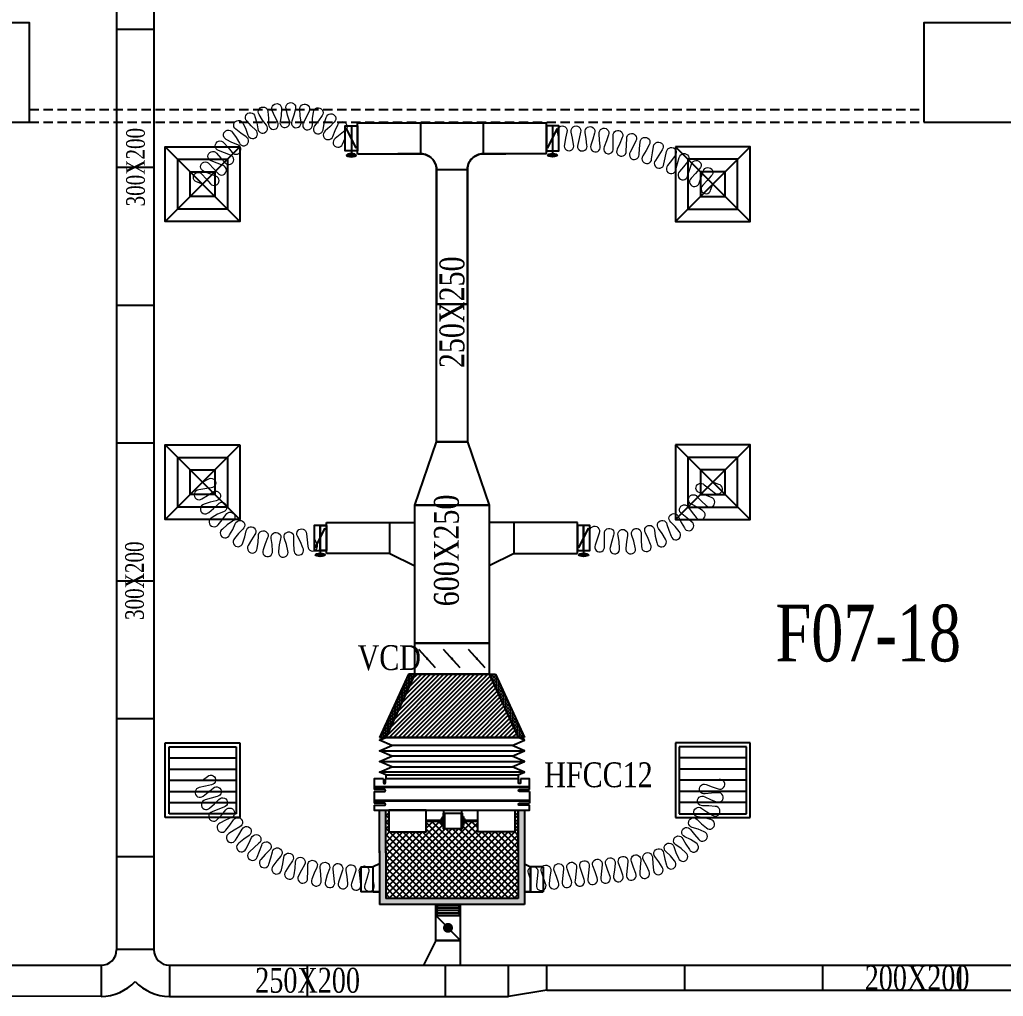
# Model space of a CAD drawing. Header units: metres. Extents: x 352651 to 1421851, y -87441 to -24441.
# Drawn here: x 917302 to 925221, y -48300 to -40435 of the extents above; entities that cross this region are included whole.
import ezdxf
from ezdxf.enums import TextEntityAlignment as Align

# ---------------------------------------------------------------- set-up
doc = ezdxf.new("R2010")
doc.units = ezdxf.units.M
doc.header["$LTSCALE"] = 300
doc.header["$MEASUREMENT"] = 0
doc.linetypes.add('DASHED2', pattern=[0.375, 0.25, -0.125])
for name, color, linetype in [('bat noi mem', 4, 'CONTINUOUS'), ('CUAGIO', 2, 'CONTINUOUS'), ('KHUAT', 8, 'DASHED2'), ('KT', 1, 'CONTINUOUS'), ('thiet bi', 11, 'CONTINUOUS'), ('vach', 6, 'CONTINUOUS')]:
    doc.layers.add(name, color=color, linetype=linetype)
doc.layers.add('noi mem', color=5, linetype='BATTING', lineweight=0)
doc.styles.add('PHU', font='vntimeh.shx', dxfattribs={"width": 0.8})
doc.styles.add('ROMANS', font='romans.shx', dxfattribs={"width": 0.75, "bigfont": 'romancvn.shx'})
doc.linetypes.add('BATTING', pattern='A,0.0001,-0.1,[134,ltypeshp.shx,S=0.1,R=0,X=-0.1,Y=0],-0.2,[134,ltypeshp.shx,S=0.1,R=180,X=0.1,Y=0],-0.1', length=0.4001)
pattern_1 = [(0, (459595.674, -331490.506), (6.25, 12.5), [0, -12.5])]

# ---------------------------------------------------------------- blocks, each defined once
blk = doc.blocks.new('cot1')
at = {"layer": 'vach'}
blk.add_lwpolyline([(-400, -400), (400, -400), (400, 400), (-400, 400)], close=True, dxfattribs=at)
blk = doc.blocks.new('SAD')
at = {"layer": 'CUAGIO', "color": 8}
for p, q in [((-300, -300), (300, 300)), ((300, -300), (-300, 300))]:
    blk.add_line(p, q, dxfattribs=at)
at = {"layer": 'CUAGIO'}
blk.add_lwpolyline([(300, -300), (300, 300), (-300, 300), (-300, -300)], close=True, dxfattribs=at)
at = {"layer": 'CUAGIO', "color": 8}
for points in [[(200, -200), (200, 200), (-200, 200), (-200, -200)], [(100, -100), (100, 100), (-100, 100), (-100, -100)]]:
    blk.add_lwpolyline(points, close=True, dxfattribs=at)
blk = doc.blocks.new('SAG')
at = {"layer": 'CUAGIO'}
for p, q in [((-300, 300), (-300, -300)), ((300, 300), (-300, 300)), ((300, -300), (300, 300)), ((-300, -300), (300, -300))]:
    blk.add_line(p, q, dxfattribs=at)
at = {"layer": 'CUAGIO', "color": 8}
for p, q in [((-270, 270), (-270, -270)), ((270, 270), (-270, 270)), ((-180, -270), (-180, 270)), ((-90, -270), (-90, 270)), ((0, -270), (0, 270)), ((90, -270), (90, 270)), ((180, -270), (180, 270)), ((270, -270), (270, 270)), ((-270, -270), (270, -270))]:
    blk.add_line(p, q, dxfattribs=at)
blk = doc.blocks.new('1-van gio D200')
at = {"layer": 'CUAGIO'}
h = blk.add_hatch(dxfattribs=at)
h.set_pattern_fill('ANSI31', color=256, scale=100, style=0)
edge = h.paths.add_edge_path()
edge.add_ellipse((486127, -58494), major_axis=(-38.1, 0), ratio=0.310482, start_angle=0, end_angle=360, ccw=False)
for p, q in [((486167, -58437.3), (486087.1, -58277.5)), ((486127, -58257.4), (486127, -58494))]:
    blk.add_line(p, q, dxfattribs=at)
at = {"layer": 'CUAGIO', "const_width": 3}
for points in [[(486127, -58457.4), (486177, -58457.4), (486177, -58257.4), (486077, -58257.4), (486077, -58457.4), (486127, -58457.4)], [(486167, -58437.3), (486087.1, -58277.5)], [(486127, -58257.4), (486127, -58494)]]:
    blk.add_lwpolyline(points, dxfattribs=at)
at = {"layer": 'CUAGIO'}
blk.add_lwpolyline([(486177, -58457.4), (486077, -58457.4), (486077, -58257.4), (486177, -58257.4)], close=True, dxfattribs=at)
at = {"layer": 'CUAGIO', "const_width": 5.35}
blk.add_lwpolyline([(486130.7, -58357.4, -1), (486123.3, -58357.4, -1)], format="xyb", close=True, dxfattribs=at)
at = {"layer": 'CUAGIO', "extrusion": (0, 0, -1)}
blk.add_ellipse((486127, -58494), major_axis=(-38.1, 0), ratio=0.310482, start_param=-1.570796, end_param=4.712389, dxfattribs=at)

msp = doc.modelspace()

# ---------------------------------------------------------------- hatches: boundary and pattern name
at = {"layer": 'CUAGIO'}
h = msp.add_hatch(dxfattribs=at)
h.set_pattern_fill('DOTS', color=256, scale=200, style=0)
h.set_pattern_definition(pattern_1)
h.paths.add_polyline_path([(920248.6, -46215.4), (920198.6, -46215.4), (920432.1, -45705.4), (920482.1, -45705.4)])
h = msp.add_hatch(dxfattribs=at)
h.set_pattern_fill('ANSI31', color=256, scale=200, style=0)
h.set_pattern_definition([(45, (85841.88, -89186.35), (-17.6776695, 17.6776695), [])])
h.paths.add_polyline_path([(921082.1, -45705.4), (920482.1, -45705.4), (920248.6, -46215.4), (921315.6, -46215.4)])
h = msp.add_hatch(dxfattribs=at)
h.set_pattern_fill('DOTS', color=256, scale=200, style=0)
h.set_pattern_definition(pattern_1)
h.paths.add_polyline_path([(921082.1, -45705.4), (921132.1, -45705.4), (921365.6, -46215.4), (921315.6, -46215.4)])
h = msp.add_hatch(dxfattribs=at)
h.set_pattern_fill('DOTS', color=2, scale=200, style=0)
h.set_pattern_definition([(0, (369688.366, 9924.605), (6.25, 12.5), [0, -12.5])])
h.paths.add_polyline_path([(921365.6, -46800.9), (921315.6, -46800.9), (921315.6, -47510.9), (920248.6, -47510.9), (920248.6, -47128.2), (920248.6, -46800.9), (920198.6, -46800.9), (920198.6, -47143.2), (920198.6, -47560.9), (921365.6, -47560.9)])
at = {"layer": 'CUAGIO', "ltscale": 1.5}
h = msp.add_hatch(dxfattribs=at)
h.set_pattern_fill('ANSI37', color=9, scale=300, angle=360, style=0)
h.set_pattern_definition([(45, (453403.714, -651.24), (-26.5165043, 26.5165043), []), (135, (453403.714, -651.24), (-26.5165043, -26.5165043), [])])
h.paths.add_polyline_path([(921315.6, -47510.9), (921315.6, -46800.9), (921289.6, -46800.9), (921289.6, -46975.9), (920989.6, -46975.9), (920989.6, -46892.9), (920884.3, -46892.9), (920884.3, -46908.6), (920873.8, -46908.6), (920873.8, -46924.4), (920863.9, -46924.4), (920863.9, -46949.3, -1), (920857.4, -46951.4), (920721.2, -46951.4, -1), (920714.8, -46949.3), (920714.8, -46924.4), (920704.9, -46924.4), (920704.9, -46908.6), (920694.3, -46908.6), (920694.3, -46892.9), (920574.7, -46892.9), (920574.7, -46975.9), (920274.7, -46975.9), (920274.7, -46800.9), (920248.6, -46800.9), (920248.6, -47143.2), (920248.6, -47510.9)])

# ---------------------------------------------------------------- linework, layer by layer
at = {"layer": 'bat noi mem'}
for p, q in [((920248.6, -46215.4), (921315.6, -46215.4)), ((921315.6, -46215.4), (920248.6, -46215.4)), ((920198.6, -46322.5), (921365.6, -46322.5)), ((921265.6, -46279.7), (920298.6, -46279.7)), ((921265.6, -46365.4), (920298.6, -46365.4)), ((920198.6, -46408.2), (921365.6, -46408.2)), ((920298.6, -46451.1), (921265.6, -46451.1)), ((921365.6, -46493.9), (920198.6, -46493.9)), ((920671.8, -47569.6), (920651.8, -47560.9)), ((920671.8, -47569.6), (920651.8, -47589.6)), ((920851.8, -47589.6), (920651.8, -47589.6)), ((920651.8, -47589.6), (920671.8, -47609.6)), ((920831.8, -47569.6), (920671.8, -47569.6)), ((920831.8, -47569.6), (920851.8, -47560.9)), ((920831.8, -47569.6), (920851.8, -47589.6)), ((920851.8, -47589.6), (920831.8, -47609.6)), ((920671.8, -47609.6), (920651.8, -47629.6)), ((920851.8, -47629.6), (920651.8, -47629.6)), ((920651.8, -47629.6), (920671.8, -47649.6)), ((920831.8, -47609.6), (920671.8, -47609.6)), ((920831.8, -47649.6), (920671.8, -47649.6)), ((920831.8, -47609.6), (920851.8, -47629.6)), ((920851.8, -47629.6), (920831.8, -47649.6))]:
    msp.add_line(p, q, dxfattribs=at)
for points in [[(920248.6, -46515.4), (920198.6, -46493.9), (920298.6, -46451.1), (920198.6, -46408.2), (920298.6, -46365.4), (920198.6, -46322.5), (920298.6, -46279.7), (920198.6, -46236.8), (920248.6, -46215.4)], [(921315.6, -46515.4), (921365.6, -46493.9), (921265.6, -46451.1), (921365.6, -46408.2), (921265.6, -46365.4), (921365.6, -46322.5), (921265.6, -46279.7), (921365.6, -46236.8), (921315.6, -46215.4)]]:
    msp.add_lwpolyline(points, dxfattribs=at)
at = {"layer": 'CUAGIO'}
for p, q in [((918082.1, -36072.7), (918082.1, -47924.6)), ((918382.1, -36067.2), (918382.1, -47924.6)), ((918082.1, -40512.7), (918382.1, -40512.7)), ((920022.1, -41515.4), (920022.1, -41265.4)), ((920532.1, -41515.4), (920532.1, -41265.4)), ((921032.1, -41265.4), (921032.1, -41515.4)), ((921542.1, -41515.4), (921542.1, -41265.4)), ((918082.1, -41622.7), (918382.1, -41622.7)), ((920657.1, -41640.4), (920907.1, -41640.4)), ((918082.1, -42732.7), (918382.1, -42732.7)), ((918082.1, -43842.7), (918382.1, -43842.7)), ((919772.1, -44733.5), (919772.1, -44483.5)), ((919772.1, -44483.5), (920482.1, -44483.5)), ((920282.1, -44733.5), (920282.1, -44483.5)), ((921792.1, -44483.5), (921082.1, -44483.5)), ((921282.1, -44733.5), (921282.1, -44483.5)), ((921792.1, -44733.5), (921792.1, -44483.5)), ((920282.1, -44733.5), (919772.1, -44733.5)), ((920282.1, -44733.5), (920482.1, -44833.5)), ((921282.1, -44733.5), (921082.1, -44833.5)), ((921282.1, -44733.5), (921792.1, -44733.5)), ((918082.1, -44952.7), (918382.1, -44952.7)), ((921082.1, -45455.4), (920482.1, -45455.4)), ((920649.1, -45654.7), (920515.2, -45506.1)), ((920849.1, -45654.7), (920715.2, -45506.1)), ((921049.1, -45654.7), (920915.2, -45506.1)), ((920432.1, -45705.4), (920198.6, -46215.4)), ((920482.1, -45705.4), (920248.6, -46215.4)), ((920482.1, -45705.4), (920432.1, -45705.4)), ((920432.1, -45705.4), (921132.1, -45705.4)), ((920482.1, -45705.4), (920432.1, -45705.4)), ((921082.1, -45705.4), (921315.6, -46215.4)), ((921082.1, -45705.4), (921132.1, -45705.4)), ((921082.1, -45705.4), (921132.1, -45705.4)), ((921132.1, -45705.4), (921365.6, -46215.4)), ((918082.1, -46062.7), (918382.1, -46062.7)), ((921365.6, -46215.4), (920198.6, -46215.4)), ((920198.6, -46215.4), (921365.6, -46215.4)), ((920248.6, -46215.4), (921315.6, -46215.4)), ((921315.6, -46215.4), (920248.6, -46215.4)), ((920198.6, -47143.2), (920198.6, -46800.9)), ((920248.6, -47143.2), (920248.6, -46800.9)), ((921315.6, -47128.2), (921315.6, -46800.9)), ((918082.1, -47172.7), (918382.1, -47172.7)), ((920198.6, -47128.2), (920198.6, -47560.9)), ((920248.6, -47128.2), (920248.6, -47510.9)), ((921315.6, -47128.2), (921315.6, -47509.1)), ((920048.9, -47256.9), (920048.9, -47456.9)), ((920148.6, -47456.9), (920148.6, -47256.9)), ((920148.6, -47456.9), (920148.6, -47256.9)), ((921415.6, -47256.9), (921415.6, -47456.9)), ((921415.6, -47456.9), (921415.6, -47256.9)), ((921515.3, -47256.9), (921515.3, -47456.9)), ((920148.6, -47456.9), (920048.9, -47456.9)), ((921415.6, -47456.9), (921515.3, -47456.9)), ((920651.8, -47649.6), (920851.8, -47849.5)), ((920651.8, -47849.6), (920551.8, -48049.6)), ((920651.8, -47849.5), (920851.8, -47849.5)), ((920851.8, -47849.5), (920651.8, -47849.5)), ((920851.8, -47849.6), (920651.8, -47849.6)), ((918382.1, -47923.3), (918082.1, -47923.3)), ((917957.1, -48049.6), (917957.1, -48298.3)), ((918507.1, -48049.6), (928682.1, -48049.6)), ((918507.1, -48049.6), (918507.1, -48299.6)), ((919617.1, -48049.6), (919617.1, -48299.6)), ((920727.1, -48049.6), (920727.1, -48299.6)), ((921237.1, -48299.6), (921237.1, -48049.6)), ((921547.1, -48249.6), (921547.1, -48049.6)), ((922657.1, -48249.6), (922657.1, -48049.6)), ((923767.1, -48249.6), (923767.1, -48049.6)), ((924877.1, -48249.6), (924877.1, -48049.6)), ((917957.1, -48299.6), (913915.2, -48298.3)), ((918507.1, -48299.6), (921237.1, -48299.6)), ((921547.1, -48249.6), (921237.1, -48299.6)), ((921547.1, -48249.6), (928682.1, -48249.6))]:
    msp.add_line(p, q, dxfattribs=at)
at = {"layer": 'CUAGIO', "ltscale": 1.5}
msp.add_line((920022.1, -41265.4), (921542.1, -41265.4), dxfattribs=at)
at = {"layer": 'CUAGIO', "color": 2}
for p, q in [((921315.6, -46800.9), (921315.6, -47510.9)), ((921365.6, -46800.9), (921365.6, -47560.9)), ((921315.6, -47510.9), (920248.6, -47510.9)), ((921365.6, -47560.9), (920198.6, -47560.9)), ((920651.8, -47850.9), (920651.8, -47560.9)), ((920851.8, -48050.9), (920851.8, -47560.9)), ((920651.8, -47649.6), (920851.8, -47649.6)), ((910328.5, -48049.6), (917957.1, -48049.6))]:
    msp.add_line(p, q, dxfattribs=at)
at = {"layer": 'CUAGIO'}
for points in [[(920022.1, -41515.4), (920532.1, -41515.4, -0.414214), (920657.1, -41640.4), (920657.1, -42725.4), (920907.1, -42725.4), (920907.1, -41640.4, -0.414214), (921032.1, -41515.4), (921217.1, -41515.4)], [(921542.1, -41515.4), (921032.1, -41515.4, 0.414214), (920907.1, -41640.4), (920907.1, -42725.4), (920657.1, -42725.4), (920657.1, -41640.4, 0.414214), (920532.1, -41515.4), (920347.1, -41515.4)]]:
    msp.add_lwpolyline(points, format="xyb", dxfattribs=at)
for points in [[(920657.1, -43835.4), (920657.1, -42725.4), (920907.1, -42725.4), (920907.1, -43835.4)], [(921082.1, -44345.4), (920482.1, -44345.4), (920657.1, -43835.4), (920907.1, -43835.4)], [(919772.1, -44708.5), (919722.1, -44708.5), (919722.1, -44508.5), (919772.1, -44508.5)], [(921792.1, -44708.5), (921842.1, -44708.5), (921842.1, -44508.5), (921792.1, -44508.5)], [(920482.1, -45455.4), (921082.1, -45455.4), (921082.1, -45705.4), (920482.1, -45705.4)]]:
    msp.add_lwpolyline(points, close=True, dxfattribs=at)
at = {"layer": 'CUAGIO', "color": 2}
msp.add_lwpolyline([(920482.1, -44345.4), (921082.1, -44345.4), (921082.1, -45455.4), (920482.1, -45455.4)], close=True, dxfattribs=at)
at = {"layer": 'CUAGIO'}
for points, const_width in [([(920577.1, -45580.4, 1), (920587.1, -45580.4, 1)], 10), ([(920777.1, -45580.4, 1), (920787.1, -45580.4, 1)], 10), ([(920977.1, -45580.4, 1), (920987.1, -45580.4, 1)], 10), ([(920730.4, -47748.2, 1), (920770.4, -47748.2, 1)], 40)]:
    msp.add_lwpolyline(points, format="xyb", close=True, dxfattribs=dict(at, const_width=const_width))
for points in [[(920048.9, -47256.9), (920148.6, -47256.9)], [(920198.6, -47231.7), (920148.6, -47256.9)], [(921365.6, -47231.7), (921415.6, -47256.9)], [(921515.3, -47256.9), (921415.6, -47256.9)], [(920198.6, -47456.9), (920148.6, -47456.9)], [(920148.6, -47456.9), (920198.6, -47456.9)], [(921365.6, -47456.9), (921415.6, -47456.9)], [(921415.6, -47456.9), (921365.6, -47456.9)]]:
    msp.add_lwpolyline(points, dxfattribs=at)
for centre, radius, start, end in [((917957.1, -47924.6), 125, 270, 0), ((918507.1, -47924.6), 125, 180, 270), ((917957.1, -47924.6), 375, 270, 317.1666), ((918507.1, -47924.6), 375, 222.8334, 270)]:
    msp.add_arc(centre, radius, start, end, dxfattribs=at)
at = {"layer": 'KHUAT'}
for p, q in [((917382.1, -41159.6), (924582.1, -41159.6)), ((917382.1, -41259.6), (924582.1, -41259.6))]:
    msp.add_line(p, q, dxfattribs=at)
at = {"layer": 'noi mem', "linetype": 'ByBlock', "ltscale": 1.5}
for points in [[(918774.5, -41759.6), (918726.8, -41740.6, -1.333333), (918769.7, -41679.1), (918803.9, -41717.4), (918838.2, -41755.7, 1.333333), (918881.1, -41694.2), (918833.3, -41675.3), (918785.6, -41656.4, -1.333333), (918828.5, -41594.9), (918862.7, -41633.2), (918897, -41671.5, 1.333333), (918939.9, -41610), (918892.1, -41591.1), (918844.4, -41572.1, -1.333333), (918887.3, -41510.6), (918921.6, -41548.9), (918955.8, -41587.2, 1.333333), (918998.7, -41525.7), (918951, -41506.8), (918903.2, -41487.9, -1.333333), (918946.1, -41426.4), (918980.4, -41464.7), (919013, -41503.7, 1.333333), (919057.8, -41443.6), (919011.1, -41423.5), (918965.4, -41398.8, -1.333333), (919015.2, -41342.7), (919045.2, -41385.1), (919070.6, -41429.1, 1.333333), (919125, -41377.5), (919082.4, -41349.7), (919041.7, -41317.6, -1.333333), (919100.3, -41270.8), (919122.6, -41317.7), (919140.2, -41365.4, 1.333333), (919202.6, -41323.9), (919165.3, -41289.3), (919130.7, -41250.6, -1.333333), (919196.4, -41214.5), (919210.4, -41264.6), (919219.5, -41314.6, 1.333333), (919288.1, -41284.3), (919257.4, -41243.8), (919229.8, -41199.8, -1.333333), (919300.7, -41175.5), (919305.9, -41227.2), (919306.4, -41278, 1.333333), (919379.2, -41259.9), (919355.8, -41214.7), (919336.1, -41166.7, -1.333333), (919410.2, -41154.9), (919406.5, -41206.7), (919398.3, -41256.8, 1.333333), (919473.1, -41251.4), (919457.7, -41202.9), (919446.6, -41152.2, -1.333333), (919521.6, -41153.2), (919509.1, -41203.6), (919492.4, -41251.6, 1.333333), (919567.1, -41259.1), (919560.2, -41208.7), (919557.9, -41156.8, -1.333333), (919631.6, -41170.6), (919610.7, -41218.1), (919586.1, -41262.6, 1.333333), (919658.3, -41282.7), (919660.2, -41231.9), (919666.7, -41180.4, -1.333333), (919737, -41206.5), (919708.3, -41249.8), (919676.4, -41289.4, 1.333333), (919744.2, -41321.5), (919754.7, -41271.8), (919770, -41222.2, -1.333333), (919834.8, -41260), (919799.1, -41297.7), (919760.9, -41331.3, 1.333333), (919822.2, -41374.5), (919841.1, -41327.3), (919862.4, -41280.5, -1.333333), (919921.6, -41326.6), (919881.6, -41358.8), (919841.6, -41391, 1.333333), (919900.7, -41437.1), (919922.1, -41390.4)], [(921642.1, -41390.4), (921632.1, -41340.4, -1.333333), (921707.1, -41340.4), (921697, -41390.4), (921686.9, -41440.4, 1.333333), (921761.9, -41440.4), (921751.9, -41390.4), (921742.8, -41340, -1.333333), (921817.8, -41341.5), (921806.7, -41391.5), (921794.3, -41440.7, 1.333333), (921869.2, -41444.4), (921861.5, -41394.1), (921855.4, -41343.3, -1.333333), (921930.1, -41349.1), (921916.2, -41398.4), (921901, -41446.8, 1.333333), (921975.5, -41454.7), (921970.8, -41404.2), (921967.6, -41353.1, -1.333333), (922041.9, -41363.1), (922025.2, -41411.5), (922007.1, -41459, 1.333333), (922081.1, -41471.2), (922079.3, -41420.5), (922079, -41369.3, -1.333333), (922152.6, -41383.6), (922133.1, -41431), (922112.4, -41477.3, 1.333333), (922185.6, -41493.8), (922186.7, -41443), (922189.3, -41391.9, -1.333333), (922262, -41410.4), (922239.8, -41456.6), (922216.4, -41501.7, 1.333333), (922288.5, -41522.4), (922292.6, -41471.7), (922298.2, -41420.8, -1.333333), (922369.7, -41443.5), (922344.9, -41488.3), (922318.9, -41532, 1.333333), (922389.7, -41556.8), (922396.7, -41506.4), (922405.2, -41456, -1.333333), (922475.2, -41482.8), (922447.9, -41526.1), (922419.5, -41568.2, 1.333333), (922488.7, -41597), (922498.6, -41547.1), (922510, -41497.2, -1.333333), (922578.4, -41528), (922548.6, -41569.7), (922517.8, -41610.1, 1.333333), (922585.2, -41642.8), (922597.9, -41593.6), (922612.2, -41544.5, -1.333333), (922678.7, -41579.1), (922646.6, -41619), (922613.5, -41657.6, 1.333333), (922679, -41694.1), (922694.5, -41645.8), (922711.6, -41597.5, -1.333333), (922776, -41635.9), (922741.6, -41673.9), (922707, -41711.3, 1.333333), (922771, -41750.4), (922788.4, -41702.4), (922805.9, -41654.5, -1.333333), (922869.9, -41693.6), (922835.3, -41731), (922800.7, -41768.4, 1.333333), (922864.7, -41807.5), (922882.1, -41759.6)], [(918774.5, -44159.6), (918818.7, -44134.6, -1.333333), (918843.8, -44205.3), (918793.7, -44213.7), (918743.6, -44222.3, 1.333333), (918768.9, -44292.9), (918813.1, -44267.8), (918854.8, -44240, -1.333333), (918884.7, -44308.7), (918836, -44320.4), (918787.4, -44337.2, 1.333333), (918823.6, -44402.9), (918863.7, -44370.7), (918899.6, -44335.7, -1.333333), (918941.8, -44397.7), (918896, -44418.1), (918851.4, -44443.6, 1.333333), (918899.1, -44501.5), (918932.6, -44462.4), (918961.3, -44421.4, -1.333333), (919014.3, -44474.5), (918973.1, -44503.1), (918933.9, -44536.4, 1.333333), (918991.5, -44584.4), (919017.2, -44539.9), (919037.9, -44494.2, -1.333333), (919099.7, -44536.6), (919064.6, -44572.3), (919032.2, -44612.3, 1.333333), (919097.7, -44648.8), (919114.7, -44600.3), (919126.6, -44551.6, -1.333333), (919195.2, -44581.9), (919167.2, -44623.5), (919142.8, -44668.7, 1.333333), (919214, -44692.5), (919221.7, -44641.7), (919224.3, -44591.6, -1.333333), (919297.4, -44608.7), (919277.6, -44654.7), (919262, -44703.7, 1.333333), (919336.3, -44713.9), (919334.5, -44662.5), (919327.8, -44612.9, -1.333333), (919402.8, -44616.1), (919391.8, -44665), (919385.6, -44716.1, 1.333333), (919460.5, -44712.3), (919449.2, -44662.2), (919433.5, -44614.6, -1.333333), (919507.7, -44603.9), (919506, -44654), (919509.3, -44705.3, 1.333333), (919582.2, -44687.8), (919561.8, -44640.6), (919539.4, -44595.1, -1.333333), (919611.4, -44574.1), (919617, -44624.5), (919622.5, -44675, 1.333333), (919694.5, -44654), (919672.1, -44608.5)], [(921892.1, -44608.5), (921891.7, -44557.9, -1.333333), (921965.9, -44568.9), (921950.9, -44617.2), (921935.8, -44665.5, 1.333333), (922010, -44676.5), (922009.6, -44625.9), (922008.9, -44575.4, -1.333333), (922083.1, -44586.1), (922068.3, -44634.3), (922056.4, -44684.1, 1.333333), (922131.2, -44690.2), (922127.5, -44639.1), (922119.9, -44589.7, -1.333333), (922194.9, -44590), (922186.8, -44639.4), (922182.7, -44690.4, 1.333333), (922257.5, -44685), (922246, -44635.1), (922230.9, -44587.4, -1.333333), (922305.1, -44576.2), (922304.7, -44626.3), (922308.4, -44677.3, 1.333333), (922381.5, -44660.5), (922362.5, -44613), (922340.3, -44568.1, -1.333333), (922411.9, -44545.8), (922419.1, -44595.3), (922430.6, -44645.1, 1.333333), (922500.3, -44617.3), (922474.2, -44573.3), (922445.4, -44532.4, -1.333333), (922512.7, -44499.3), (922527.5, -44547.1), (922546.5, -44594.6, 1.333333), (922611.1, -44556.4), (922578.6, -44516.9), (922543.8, -44480.9, -1.333333), (922605.3, -44437.9), (922627.2, -44482.8), (922653.2, -44526.9, 1.333333), (922711.2, -44479.3), (922673, -44445.2), (922633.2, -44414.9, -1.333333), (922687.3, -44363), (922715.9, -44404.1), (922748.4, -44443.6, 1.333333), (922798.3, -44387.7), (922755.4, -44359.8), (922711.4, -44336.1, -1.333333), (922756.9, -44276.5), (922791.4, -44312.7), (922829.6, -44346.8, 1.333333), (922870.4, -44283.9), (922823.7, -44262.9), (922776.5, -44245.1, -1.333333), (922813.5, -44179.9), (922853, -44211.3), (922892.8, -44242.6, 1.333333), (922929.5, -44177.3), (922882.1, -44159.6)], [(918774.5, -46559.6), (918815, -46528.3, -1.333333), (918847.1, -46596.1), (918797.2, -46607.6), (918747.3, -46619.1, 1.333333), (918779.4, -46686.9), (918819.9, -46655.6), (918859.3, -46623.3, -1.333333), (918893.2, -46690.2), (918843.9, -46702.9), (918794.7, -46718.1, 1.333333), (918831.6, -46783.4), (918870, -46749.2), (918906.3, -46713.5, -1.333333), (918946.1, -46777.1), (918898.2, -46794.2), (918850.6, -46813.7, 1.333333), (918893.1, -46875.5), (918928.3, -46837.9), (918961.3, -46799.1, -1.333333), (919006.6, -46858.9), (918960.4, -46880.2), (918914.7, -46903.9, 1.333333), (918962.7, -46961.6), (918994.4, -46921), (919023.7, -46879.5, -1.333333), (919074.2, -46934.9), (919030.1, -46960.3), (918986.7, -46988, 1.333333), (919039.7, -47041.2), (919067.6, -46997.9), (919093.1, -46953.9, -1.333333), (919148.4, -47004.6), (919106.7, -47033.8), (919066, -47065.3, 1.333333), (919123.5, -47113.5), (919147.4, -47067.9), (919168.9, -47021.8, -1.333333), (919228.5, -47067.3), (919189.6, -47100.1), (919151.9, -47135.2, 1.333333), (919213.4, -47178), (919233.2, -47130.5), (919250.4, -47082.6, -1.333333), (919313.8, -47122.6), (919278.1, -47158.8), (919243.6, -47197.1, 1.333333), (919308.8, -47234.2), (919324.2, -47185.1), (919337.1, -47135.8, -1.333333), (919403.9, -47170), (919371.5, -47209.3), (919340.6, -47250.5, 1.333333), (919408.8, -47281.6), (919419.8, -47231.3), (919428.2, -47181.1, -1.333333), (919497.7, -47209.2), (919469, -47251.2), (919442, -47295, 1.333333), (919512.7, -47319.9), (919519.1, -47268.8), (919523, -47218, -1.333333), (919594.8, -47239.7), (919569.9, -47284.1), (919546.9, -47330.2, 1.333333), (919619.6, -47348.6), (919621.4, -47297.2), (919620.7, -47246.3, -1.333333), (919694.2, -47261.5), (919673.4, -47307.9), (919654.6, -47355.9, 1.333333), (919728.7, -47367.7), (919725.8, -47316.3), (919720.6, -47265.7, -1.333333), (919795.1, -47274.2), (919778.6, -47322.4), (919763, -47371.1, 1.333333), (919837.7, -47378.1), (919831.4, -47327.3), (919825.2, -47276.5, -1.333333), (919899.8, -47283.5), (919884.3, -47332.2), (919868.7, -47381, 1.333333), (919943.4, -47388), (919937.2, -47337.2), (919930.9, -47286.4, -1.333333), (920005.6, -47293.4), (919990, -47342.1), (919974.5, -47390.9, 1.333333), (920049.2, -47397.9), (920042.9, -47347.1), (920036.6, -47296.3, -1.333333), (920111.3, -47303.2), (920095.8, -47352), (920080.2, -47400.8, 1.333333), (920154.9, -47407.7), (920148.6, -47356.9)], [(921415.6, -47356.9), (921398.6, -47308.5, -1.333333), (921473.2, -47300.1), (921467.5, -47351.1), (921461.7, -47402, 1.333333), (921536.3, -47393.6), (921519.3, -47345.2), (921502.3, -47296.8, -1.333333), (921576.8, -47288.3), (921571.1, -47339.3), (921565.4, -47390.3, 1.333333), (921639.9, -47381.8), (921622.9, -47333.4), (921605.9, -47285, -1.333333), (921680.4, -47276.5), (921674.7, -47327.5), (921669, -47378.5, 1.333333), (921743.5, -47370), (921726.6, -47321.6), (921709.6, -47273.2, -1.333333), (921784.1, -47264.8), (921778.4, -47315.7), (921772.7, -47366.7, 1.333333), (921847.2, -47358.2), (921830.2, -47309.9), (921813.2, -47261.5, -1.333333), (921887.7, -47253), (921882, -47304), (921876.3, -47354.9, 1.333333), (921950.8, -47346.5), (921933.8, -47298.1), (921916.8, -47249.7, -1.333333), (921991.4, -47241.2), (921985.7, -47292.2), (921979.9, -47343.2, 1.333333), (922054.5, -47334.7), (922037.5, -47286.3), (922020.5, -47237.9, -1.333333), (922095, -47229.5), (922089.3, -47280.4), (922083.6, -47331.4, 1.333333), (922158.1, -47322.9), (922141.1, -47274.5), (922124.1, -47226.2, -1.333333), (922198.6, -47217.7), (922192.9, -47268.7), (922187.2, -47319.6, 1.333333), (922261.7, -47311.2), (922244.8, -47262.8), (922227.3, -47214.8, -1.333333), (922301.8, -47205.6), (922296.5, -47256.4), (922294.8, -47308.1, 1.333333), (922368.5, -47294), (922347.7, -47246.6), (922323.7, -47201.8, -1.333333), (922396, -47182.1), (922398, -47232.8), (922404.2, -47284.2, 1.333333), (922474.9, -47259), (922447.1, -47215.3), (922416.5, -47174.8, -1.333333), (922485, -47144.2), (922494.7, -47194.1), (922508.7, -47243.9, 1.333333), (922574.7, -47208.3), (922540.6, -47169.3), (922504.2, -47133.9, -1.333333), (922567.2, -47093.2), (922584.4, -47141), (922605.8, -47188.2, 1.333333), (922665.6, -47142.9), (922626, -47109.5), (922584.6, -47080.1, -1.333333), (922640.7, -47030.3), (922665, -47075), (922693.3, -47118.3, 1.333333), (922745.5, -47064.4), (922701.3, -47037.5), (922655.9, -47014.7, -1.333333), (922703.7, -46957), (922734.5, -46997.3), (922769.2, -47035.9, 1.333333), (922812.5, -46974.6), (922764.7, -46954.8), (922716.3, -46939.2, -1.333333), (922754.8, -46874.8), (922791.4, -46910.1), (922831.5, -46942.8, 1.333333), (922865, -46875.7), (922814.7, -46863.4), (922764.6, -46855.3, -1.333333), (922792.8, -46785.9), (922834.4, -46815.1), (922879, -46841.4, 1.333333), (922901.8, -46770), (922850.3, -46765.4), (922799.5, -46765.1, -1.333333), (922816.8, -46692.2), (922862.3, -46714.7), (922910.4, -46733.9, 1.333333), (922922.1, -46659.8), (922870.4, -46663.2), (922819.5, -46669, -1.333333), (922827.9, -46594.4), (922876.3, -46611.4), (922924.7, -46628.3, 1.333333), (922933.1, -46553.8), (922882.1, -46559.6)]]:
    msp.add_lwpolyline(points, format="xyb", dxfattribs=at)
at = {"layer": 'thiet bi'}
for p, q in [((920248.6, -46515.4), (921315.6, -46515.4)), ((920248.6, -46515.4), (920248.6, -46546.9)), ((921315.6, -46515.4), (921315.6, -46546.9)), ((921407.6, -46612.9), (920156.6, -46612.9)), ((921407.6, -46617.9), (920156.6, -46617.9)), ((921407.6, -46723.9), (920156.6, -46723.9)), ((921407.6, -46728.9), (920156.6, -46728.9)), ((920704.9, -46868.2), (920694.3, -46868.2)), ((920694.3, -46868.2), (920694.3, -46908.6)), ((920714.8, -46852.4), (920704.9, -46852.4)), ((920704.9, -46852.4), (920704.9, -46924.4)), ((920718, -46823), (920718, -46800.9)), ((920721.2, -46825.3), (920721.2, -46951.4)), ((920857.4, -46825.3), (920857.4, -46951.4)), ((920860.7, -46823), (920860.7, -46800.9)), ((920863.9, -46852.4), (920873.8, -46852.4)), ((920873.8, -46852.4), (920873.8, -46924.4)), ((920873.8, -46868.2), (920884.3, -46868.2)), ((920884.3, -46868.2), (920884.3, -46908.6)), ((920694.3, -46883.8), (920574.7, -46883.8)), ((920574.7, -46883.8), (920574.7, -46892.9)), ((920694.3, -46892.9), (920574.7, -46892.9)), ((920704.9, -46908.6), (920694.3, -46908.6)), ((920714.8, -46924.4), (920704.9, -46924.4)), ((920863.9, -46924.4), (920873.8, -46924.4)), ((920873.8, -46908.6), (920884.3, -46908.6)), ((920989.6, -46883.8), (920884.3, -46883.8)), ((920989.6, -46892.9), (920884.3, -46892.9))]:
    msp.add_line(p, q, dxfattribs=at)
for points in [[(920230.6, -46546.9), (920156.6, -46546.9), (920156.6, -46634.4)], [(921317.6, -46546.9), (920246.6, -46546.9)], [(921407.6, -46634.4), (921407.6, -46546.9), (921333.6, -46546.9)], [(920156.6, -46650.4), (920156.6, -46745.4)], [(921407.6, -46650.4), (921407.6, -46745.4)], [(920156.6, -46761.4), (920156.6, -46800.9), (921407.6, -46800.9), (921407.6, -46761.4)]]:
    msp.add_lwpolyline(points, dxfattribs=at)
for points in [[(920230.6, -46546.9), (920230.6, -46578.9, 1), (920246.6, -46578.9), (920246.6, -46546.9)], [(921333.6, -46546.9), (921333.6, -46578.9, -1), (921317.6, -46578.9), (921317.6, -46546.9)], [(920156.6, -46650.4), (920238.6, -46650.4, 1), (920238.6, -46634.4), (920156.6, -46634.4)], [(921407.6, -46650.4), (921325.6, -46650.4, -1), (921325.6, -46634.4), (921407.6, -46634.4)], [(920156.6, -46761.4), (920238.6, -46761.4, 1), (920238.6, -46745.4), (920156.6, -46745.4)], [(921407.6, -46761.4), (921325.6, -46761.4, -1), (921325.6, -46745.4), (921407.6, -46745.4)]]:
    msp.add_lwpolyline(points, format="xyb", dxfattribs=at)
for points in [[(920274.7, -46975.9), (920574.7, -46975.9), (920574.7, -46800.9), (920274.7, -46800.9)], [(920863.9, -46951.4), (920714.8, -46951.4), (920714.8, -46825.3), (920863.9, -46825.3)], [(921289.6, -46975.9), (920989.6, -46975.9), (920989.6, -46800.9), (921289.6, -46800.9)]]:
    msp.add_lwpolyline(points, close=True, dxfattribs=at)
for centre, start, end in [((920718, -46826.4), 18.04953, 161.95047), ((920860.7, -46826.4), 18.04953, 161.95047), ((920718, -46950.4), 198.04953, 341.95047), ((920860.7, -46950.4), 198.04953, 341.95047)]:
    msp.add_arc(centre, 3.41, start, end, dxfattribs=at)

# ---------------------------------------------------------------- block references
at = {"layer": 'CUAGIO'}
msp.add_blockref('1-van gio D200', (433845.1, 16967), dxfattribs=at)
at = {"layer": 'CUAGIO', "xscale": -1}
for p in [(1407719.2, 16967), (1405849.2, 13748.9), (1407969.2, 13748.9)]:
    msp.add_blockref('1-van gio D200', p, dxfattribs=at)
for name, p, rotation in [('SAD', (918774.5, -41759.6), 180), ('SAD', (918774.5, -44159.6), 180), ('SAG', (918774.5, -46559.6), 270)]:
    msp.add_blockref(name, p, dxfattribs=dict(at, rotation=rotation))
at = {"layer": 'CUAGIO'}
for name, p, rotation in [('SAD', (922882.1, -41759.6), 180), ('SAD', (922882.1, -44159.6), 180), ('SAG', (922882.1, -46559.6), 90)]:
    msp.add_blockref(name, p, dxfattribs=dict(at, rotation=rotation))
at = {"layer": 'vach'}
for p in [(916982.1, -40859.6), (924982.1, -40859.6)]:
    msp.add_blockref('cot1', p, dxfattribs=at)

# ---------------------------------------------------------------- texts
at = {"layer": 'CUAGIO', "color": 2, "style": 'PHU', "width": 0.75}
for p in [(918309.6, -41622.7), (918301.8, -44952.7)]:
    msp.add_text('300x200', height=150, rotation=90, dxfattribs=at).set_placement(p, align=Align.CENTER)
for s, p in [('200x200', (924526.7, -48250.9)), ('250x200', (919620, -48270.3))]:
    msp.add_text(s, height=200, dxfattribs=at).set_placement(p, align=Align.CENTER)
at = {"layer": 'CUAGIO', "color": 2, "char_height": 200, "attachment_point": 1, "rotation": 90, "style": 'PHU'}
for s, insert, width in [('250x250', (920681.8, -43241), 788.836), ('600x250', (920637.4, -45158.8), 1155.253)]:
    msp.add_mtext(s, dxfattribs=dict(at, insert=insert, width=width))
at = {"layer": 'CUAGIO', "color": 2, "char_height": 200, "attachment_point": 1, "style": 'PHU'}
for s, insert, width in [('VCD', (920022.4, -45472), 439.881), ('hfcc12', (921524.9, -46415.3), 924.737)]:
    msp.add_mtext(s, dxfattribs=dict(at, insert=insert, width=width))
at = {"layer": 'KT', "ltscale": 1.5, "insert": (923387.3, -45146.5), "char_height": 456.096, "width": 2517.297, "attachment_point": 1, "style": 'ROMANS'}
msp.add_mtext('{\\fTimes New Roman|b0|i0|c0|p18;F07-18}', dxfattribs=at)

doc.saveas('drawing.dxf')
